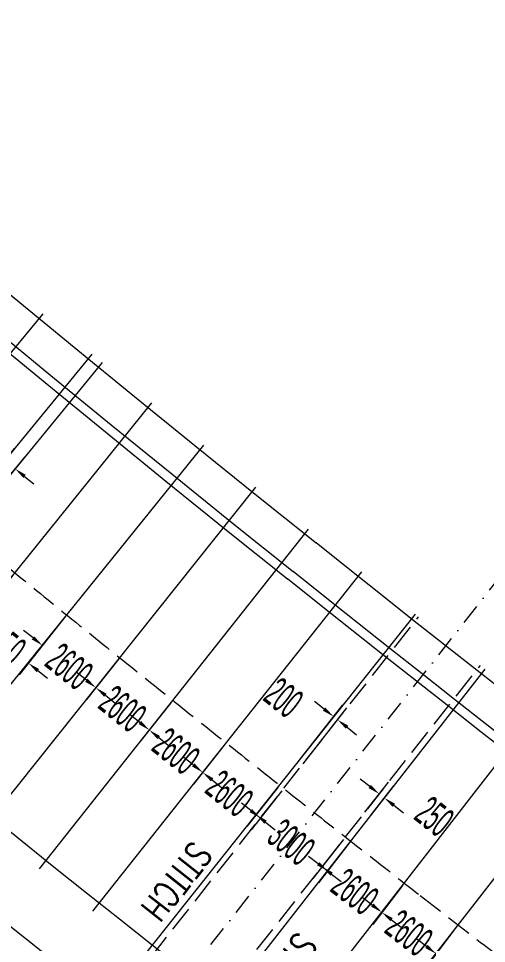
# Model space of a CAD drawing. Header units: millimetres. Extents: x 27228149 to 29012050, y 40856015 to 42918728.
# Drawn here: x 27700182 to 27718037, y 42006110 to 42041399 of the extents above; entities that cross this region are included whole.
import ezdxf

# ---------------------------------------------------------------- set-up
doc = ezdxf.new("R2010")
doc.units = ezdxf.units.MM
doc.header["$LTSCALE"] = 0.05
doc.linetypes.add('DGN Style 3', pattern=[27349.722329, 19535.51595, -7814.20638])
doc.linetypes.add('DGN Style 4', pattern=[31276.361035, 15628.41276, -7814.20638, 19.535516, -7814.20638])
doc.layers.get('Defpoints').update_dxf_attribs({"lineweight": 0})
for name, color, linetype, lineweight in [('InnerEdge_NB', 7, 'Continuous', 0), ('InnerEdge_SB', 7, 'Continuous', 0), ('OuterEdge_SB', 7, 'Continuous', 0), ('PlacementCurve_SB', 1, 'DGN Style 3', 0), ('S-_ANOT----_A-', 7, 'Continuous', 0), ('S-_ANOT----_T-', 7, 'Continuous', 0), ('S-_GRIDLINE_E- Adjusted', 6, 'DGN Style 4', 0), ('S-_SEG-----_E-SB', 3, 'Continuous', 13), ('S-_WALLLBW-_E-', 40, 'Continuous', 13)]:
    doc.layers.add(name, color=color, linetype=linetype, lineweight=lineweight)
doc.styles.add('Styletxt', font='txt.shx')
doc.styles.add('StyleWORKING', font='WORKING.shx')
doc.dimstyles.new('dim300', dxfattribs={"dimtxt": 750, "dimasz": 750, "dimexe": 375, "dimexo": 375, "dimgap": 375, "dimtad": 1, "dimdec": 0, "dimzin": 11, "dimdsep": 46, "dimtxsty": 'StyleWORKING', "dimsah": 1, "dimcen": 0.09, "dimclrd": 7, "dimclre": 7, "dimadec": 4, "dimazin": 3, "dimtfac": 1, "dimtdec": 0, "dimtmove": 0, "dimatfit": 3, "dimfxl": 1, "dimtolj": 1, "dimtzin": 0, "dimlwd": 0, "dimlwe": 0, "dimarcsym": 0})

# ---------------------------------------------------------------- blocks, each defined once
blk = doc.blocks.new('*D486')
at = {"layer": 'Defpoints', "color": 0, "linetype": 'Continuous', "transparency": 16777216}
for p in [(27700080, 42020303), (27702060, 42018696), (27698563, 42018389)]:
    blk.add_point(p, dxfattribs=at)
at = {"layer": 'S-_ANOT----_A-', "linetype": 'Continuous', "transparency": 16777216}
for p, q in [((27700008, 42020213), (27698206, 42017938)), ((27701988, 42018606), (27700205, 42016355))]:
    blk.add_line(p, q, dxfattribs=at)
at = {"layer": 'S-_ANOT----_A-', "color": 7, "linetype": 'Continuous', "lineweight": 0, "transparency": 16777216}
for p, q in [((27698203, 42018675), (27697842, 42018960)), ((27700922, 42016520), (27701283, 42016234))]:
    blk.add_line(p, q, dxfattribs=at)
at = {"layer": 'S-_ANOT----_A-', "color": 7, "linetype": 'Continuous', "transparency": 16777216}
for points in [[(27698250, 42018735), (27698155, 42018615), (27698563, 42018389)], [(27700970, 42016580), (27700875, 42016460), (27700562, 42016805)]]:
    blk.add_solid(points, dxfattribs=at)
at = {"layer": 'S-_ANOT----_A-', "color": 0, "linetype": 'Continuous', "transparency": 16777216, "insert": (27699563, 42017598), "char_height": 1150, "attachment_point": 5, "rotation": 321.6055, "style": 'StyleWORKING'}
blk.add_mtext('\\A1;{\\W0.47826;\\C0;2550}', dxfattribs=at)
blk = doc.blocks.new('*D487')
at = {"layer": 'Defpoints', "color": 0, "linetype": 'Continuous', "transparency": 16777216}
for p in [(27702060, 42018696), (27704083, 42017063), (27703135, 42015867)]:
    blk.add_point(p, dxfattribs=at)
at = {"layer": 'S-_ANOT----_A-', "linetype": 'Continuous', "transparency": 16777216}
for p, q in [((27701988, 42018606), (27700740, 42017031)), ((27704012, 42016973), (27702778, 42015416))]:
    blk.add_line(p, q, dxfattribs=at)
at = {"layer": 'S-_ANOT----_A-', "color": 7, "linetype": 'Continuous', "lineweight": 0, "transparency": 16777216}
for p, q in [((27700737, 42017767), (27700376, 42018053)), ((27703495, 42015581), (27703856, 42015295))]:
    blk.add_line(p, q, dxfattribs=at)
at = {"layer": 'S-_ANOT----_A-', "color": 7, "linetype": 'Continuous', "transparency": 16777216}
for points in [[(27700785, 42017827), (27700689, 42017707), (27701098, 42017481)], [(27703543, 42015641), (27703448, 42015521), (27703135, 42015867)]]:
    blk.add_solid(points, dxfattribs=at)
at = {"layer": 'S-_ANOT----_A-', "color": 0, "linetype": 'Continuous', "transparency": 16777216, "insert": (27702117, 42016675), "char_height": 1150, "attachment_point": 5, "rotation": 321.6055, "style": 'StyleWORKING'}
blk.add_mtext('\\A1;{\\W0.47826;\\C0;2600}', dxfattribs=at)
blk = doc.blocks.new('*D488')
at = {"layer": 'Defpoints', "color": 0, "linetype": 'Continuous', "transparency": 16777216}
for p in [(27704083, 42017063), (27706071, 42015386), (27705172, 42014252)]:
    blk.add_point(p, dxfattribs=at)
at = {"layer": 'S-_ANOT----_A-', "linetype": 'Continuous', "transparency": 16777216}
for p, q in [((27704012, 42016973), (27702778, 42015416)), ((27705999, 42015296), (27704815, 42013802))]:
    blk.add_line(p, q, dxfattribs=at)
at = {"layer": 'S-_ANOT----_A-', "color": 7, "linetype": 'Continuous', "lineweight": 0, "transparency": 16777216}
for p, q in [((27702774, 42016153), (27702414, 42016438)), ((27705533, 42013966), (27705893, 42013681))]:
    blk.add_line(p, q, dxfattribs=at)
at = {"layer": 'S-_ANOT----_A-', "color": 7, "linetype": 'Continuous', "transparency": 16777216}
for points in [[(27702822, 42016213), (27702727, 42016092), (27703135, 42015867)], [(27705581, 42014027), (27705485, 42013906), (27705172, 42014252)]]:
    blk.add_solid(points, dxfattribs=at)
at = {"layer": 'S-_ANOT----_A-', "color": 0, "linetype": 'Continuous', "transparency": 16777216, "insert": (27704155, 42015061), "char_height": 1150, "attachment_point": 5, "rotation": 321.6055, "style": 'StyleWORKING'}
blk.add_mtext('\\A1;{\\W0.47826;\\C0;2600}', dxfattribs=at)
blk = doc.blocks.new('*D489')
at = {"layer": 'Defpoints', "color": 0, "linetype": 'Continuous', "transparency": 16777216}
for p in [(27706071, 42015386), (27708104, 42013765), (27707210, 42012637)]:
    blk.add_point(p, dxfattribs=at)
at = {"layer": 'S-_ANOT----_A-', "linetype": 'Continuous', "transparency": 16777216}
for p, q in [((27705999, 42015296), (27704815, 42013802)), ((27708032, 42013675), (27706853, 42012187))]:
    blk.add_line(p, q, dxfattribs=at)
at = {"layer": 'S-_ANOT----_A-', "color": 7, "linetype": 'Continuous', "lineweight": 0, "transparency": 16777216}
for p, q in [((27704812, 42014538), (27704451, 42014824)), ((27707571, 42012352), (27707931, 42012066))]:
    blk.add_line(p, q, dxfattribs=at)
at = {"layer": 'S-_ANOT----_A-', "color": 7, "linetype": 'Continuous', "transparency": 16777216}
for points in [[(27704860, 42014598), (27704764, 42014478), (27705172, 42014252)], [(27707618, 42012412), (27707523, 42012292), (27707210, 42012637)]]:
    blk.add_solid(points, dxfattribs=at)
at = {"layer": 'S-_ANOT----_A-', "color": 0, "linetype": 'Continuous', "transparency": 16777216, "insert": (27706192, 42013446), "char_height": 1150, "attachment_point": 5, "rotation": 321.6055, "style": 'StyleWORKING'}
blk.add_mtext('\\A1;{\\W0.47826;\\C0;2600}', dxfattribs=at)
blk = doc.blocks.new('*D490')
at = {"layer": 'Defpoints', "color": 0, "linetype": 'Continuous', "transparency": 16777216}
for p in [(27712853, 42010017), (27714901, 42008416), (27714047, 42007297)]:
    blk.add_point(p, dxfattribs=at)
at = {"layer": 'S-_ANOT----_A-', "linetype": 'Continuous', "transparency": 16777216}
for p, q in [((27712783, 42009925), (27711632, 42008418)), ((27714832, 42008325), (27713698, 42006840))]:
    blk.add_line(p, q, dxfattribs=at)
at = {"layer": 'S-_ANOT----_A-', "color": 7, "linetype": 'Continuous', "lineweight": 0, "transparency": 16777216}
for p, q in [((27711615, 42009154), (27711250, 42009434)), ((27714412, 42007018), (27714778, 42006739))]:
    blk.add_line(p, q, dxfattribs=at)
at = {"layer": 'S-_ANOT----_A-', "color": 7, "linetype": 'Continuous', "transparency": 16777216}
for points in [[(27711662, 42009215), (27711569, 42009093), (27711981, 42008875)], [(27714459, 42007079), (27714366, 42006957), (27714047, 42007297)]]:
    blk.add_solid(points, dxfattribs=at)
at = {"layer": 'S-_ANOT----_A-', "color": 0, "linetype": 'Continuous', "transparency": 16777216, "insert": (27713015, 42008087), "char_height": 1150, "attachment_point": 5, "rotation": 322.6271, "style": 'StyleWORKING'}
blk.add_mtext('\\A1;{\\W0.47826;\\C0;2600}', dxfattribs=at)
blk = doc.blocks.new('*D491')
at = {"layer": 'Defpoints', "color": 0, "linetype": 'Continuous', "transparency": 16777216}
for p in [(27714901, 42008416), (27716955, 42006821), (27716113, 42005719)]:
    blk.add_point(p, dxfattribs=at)
at = {"layer": 'S-_ANOT----_A-', "linetype": 'Continuous', "transparency": 16777216}
for p, q in [((27714832, 42008325), (27713698, 42006840)), ((27716885, 42006729), (27715764, 42005262))]:
    blk.add_line(p, q, dxfattribs=at)
at = {"layer": 'S-_ANOT----_A-', "color": 7, "linetype": 'Continuous', "lineweight": 0, "transparency": 16777216}
for p, q in [((27713681, 42007576), (27713316, 42007856)), ((27716479, 42005440), (27716844, 42005160))]:
    blk.add_line(p, q, dxfattribs=at)
at = {"layer": 'S-_ANOT----_A-', "color": 7, "linetype": 'Continuous', "transparency": 16777216}
for points in [[(27713728, 42007637), (27713635, 42007515), (27714047, 42007297)], [(27716525, 42005501), (27716432, 42005379), (27716113, 42005719)]]:
    blk.add_solid(points, dxfattribs=at)
at = {"layer": 'S-_ANOT----_A-', "color": 0, "linetype": 'Continuous', "transparency": 16777216, "insert": (27715081, 42006509), "char_height": 1150, "attachment_point": 5, "rotation": 322.6271, "style": 'StyleWORKING'}
blk.add_mtext('\\A1;{\\W0.47826;\\C0;2600}', dxfattribs=at)
blk = doc.blocks.new('*D492')
at = {"layer": 'Defpoints', "color": 0, "linetype": 'Continuous', "transparency": 16777216}
for p in [(27716955, 42006821), (27719048, 42005278), (27718179, 42004141)]:
    blk.add_point(p, dxfattribs=at)
at = {"layer": 'S-_ANOT----_A-', "linetype": 'Continuous', "transparency": 16777216}
for p, q in [((27716885, 42006729), (27715764, 42005262)), ((27718978, 42005186), (27717830, 42003684))]:
    blk.add_line(p, q, dxfattribs=at)
at = {"layer": 'S-_ANOT----_A-', "color": 7, "linetype": 'Continuous', "lineweight": 0, "transparency": 16777216}
for p, q in [((27715747, 42005998), (27715382, 42006277)), ((27718545, 42003861), (27718910, 42003582))]:
    blk.add_line(p, q, dxfattribs=at)
at = {"layer": 'S-_ANOT----_A-', "color": 7, "linetype": 'Continuous', "transparency": 16777216}
for points in [[(27715794, 42006059), (27715701, 42005937), (27716113, 42005719)], [(27718591, 42003922), (27718498, 42003801), (27718179, 42004141)]]:
    blk.add_solid(points, dxfattribs=at)
at = {"layer": 'S-_ANOT----_A-', "color": 0, "linetype": 'Continuous', "transparency": 16777216, "insert": (27717147, 42004931), "char_height": 1150, "attachment_point": 5, "rotation": 322.6271, "style": 'StyleWORKING'}
blk.add_mtext('\\A1;{\\W0.47826;\\C0;2600}', dxfattribs=at)
blk = doc.blocks.new('*D874')
at = {"layer": 'Defpoints', "color": 0, "linetype": 'Continuous', "transparency": 16777216}
for p in [(27712202, 42014768), (27710814, 42013001), (27710971, 42012878)]:
    blk.add_point(p, dxfattribs=at)
at = {"layer": 'S-_ANOT----_A-', "linetype": 'Continuous', "transparency": 16777216}
for p, q in [((27710885, 42013092), (27712557, 42015220)), ((27711042, 42012968), (27712714, 42015097))]:
    blk.add_line(p, q, dxfattribs=at)
at = {"layer": 'S-_ANOT----_A-', "color": 7, "linetype": 'Continuous', "lineweight": 0, "transparency": 16777216}
for p, q in [((27711840, 42015052), (27711478, 42015336)), ((27712721, 42014360), (27713082, 42014076))]:
    blk.add_line(p, q, dxfattribs=at)
at = {"layer": 'S-_ANOT----_A-', "color": 7, "linetype": 'Continuous', "transparency": 16777216}
for points in [[(27711887, 42015112), (27711792, 42014992), (27712202, 42014768)], [(27712768, 42014420), (27712673, 42014300), (27712359, 42014644)]]:
    blk.add_solid(points, dxfattribs=at)
at = {"layer": 'S-_ANOT----_A-', "color": 0, "linetype": 'Continuous', "transparency": 16777216, "insert": (27710297, 42015485), "char_height": 1150, "attachment_point": 5, "rotation": 321.848, "style": 'StyleWORKING'}
blk.add_mtext('\\A1;{\\W0.47826;\\C0;200}', dxfattribs=at)
blk = doc.blocks.new('*D875')
at = {"layer": 'Defpoints', "color": 0, "linetype": 'Continuous', "transparency": 16777216}
for p in [(27713944, 42011818), (27713331, 42011031), (27713528, 42010877)]:
    blk.add_point(p, dxfattribs=at)
at = {"layer": 'S-_ANOT----_A-', "color": 7, "linetype": 'Continuous', "lineweight": 0, "transparency": 16777216}
for p, q in [((27713581, 42012100), (27713218, 42012383)), ((27714504, 42011381), (27714867, 42011098))]:
    blk.add_line(p, q, dxfattribs=at)
at = {"layer": 'S-_ANOT----_A-', "linetype": 'Continuous', "transparency": 16777216}
for p, q in [((27713401, 42011122), (27714297, 42012271)), ((27713598, 42010968), (27714495, 42012117))]:
    blk.add_line(p, q, dxfattribs=at)
at = {"layer": 'S-_ANOT----_A-', "color": 7, "linetype": 'Continuous', "transparency": 16777216}
for points in [[(27713628, 42012161), (27713534, 42012040), (27713944, 42011818)], [(27714551, 42011441), (27714457, 42011320), (27714141, 42011664)]]:
    blk.add_solid(points, dxfattribs=at)
at = {"layer": 'S-_ANOT----_A-', "color": 0, "linetype": 'Continuous', "transparency": 16777216, "insert": (27716048, 42010954), "char_height": 1150, "attachment_point": 5, "rotation": 322.0556, "style": 'StyleWORKING'}
blk.add_mtext('\\A1;{\\W0.47826;\\C0;250}', dxfattribs=at)
blk = doc.blocks.new('*D876')
at = {"layer": 'Defpoints', "color": 0, "linetype": 'Continuous', "transparency": 16777216}
for p in [(27699660, 42024543), (27698371, 42022960), (27698764, 42022640)]:
    blk.add_point(p, dxfattribs=at)
at = {"layer": 'S-_ANOT----_A-', "color": 7, "linetype": 'Continuous', "lineweight": 0, "transparency": 16777216}
for p, q in [((27699303, 42024834), (27698947, 42025124)), ((27700410, 42023932), (27700767, 42023641))]:
    blk.add_line(p, q, dxfattribs=at)
at = {"layer": 'S-_ANOT----_A-', "linetype": 'Continuous', "transparency": 16777216}
for p, q in [((27698443, 42023049), (27700023, 42024989)), ((27698837, 42022729), (27700417, 42024668))]:
    blk.add_line(p, q, dxfattribs=at)
at = {"layer": 'S-_ANOT----_A-', "color": 7, "linetype": 'Continuous', "transparency": 16777216}
for points in [[(27699352, 42024893), (27699255, 42024774), (27699660, 42024543)], [(27700459, 42023991), (27700362, 42023872), (27700054, 42024222)]]:
    blk.add_solid(points, dxfattribs=at)
at = {"layer": 'S-_ANOT----_A-', "color": 0, "linetype": 'Continuous', "transparency": 16777216, "insert": (27697759, 42025283), "char_height": 1150, "attachment_point": 5, "rotation": 320.8309, "style": 'StyleWORKING'}
blk.add_mtext('\\A1;{\\W0.47826;\\C0;508}', dxfattribs=at)
blk = doc.blocks.new('*D1123')
at = {"layer": 'Defpoints', "color": 0, "linetype": 'Continuous', "transparency": 16777216}
for p in [(27708104, 42013765), (27710142, 42012150), (27709248, 42011023)]:
    blk.add_point(p, dxfattribs=at)
at = {"layer": 'S-_ANOT----_A-', "linetype": 'Continuous', "transparency": 16777216}
for p, q in [((27708032, 42013675), (27706853, 42012187)), ((27710070, 42012060), (27708891, 42010572))]:
    blk.add_line(p, q, dxfattribs=at)
at = {"layer": 'S-_ANOT----_A-', "color": 7, "linetype": 'Continuous', "lineweight": 0, "transparency": 16777216}
for p, q in [((27706850, 42012923), (27706489, 42013209)), ((27709608, 42010737), (27709969, 42010451))]:
    blk.add_line(p, q, dxfattribs=at)
at = {"layer": 'S-_ANOT----_A-', "color": 7, "linetype": 'Continuous', "transparency": 16777216}
for points in [[(27706897, 42012983), (27706802, 42012863), (27707210, 42012637)], [(27709656, 42010797), (27709561, 42010677), (27709248, 42011023)]]:
    blk.add_solid(points, dxfattribs=at)
at = {"layer": 'S-_ANOT----_A-', "color": 0, "linetype": 'Continuous', "transparency": 16777216, "insert": (27708230, 42011831), "char_height": 1150, "attachment_point": 5, "rotation": 321.6055, "style": 'StyleWORKING'}
blk.add_mtext('\\A1;{\\W0.47826;\\C0;2600}', dxfattribs=at)
blk = doc.blocks.new('*D1124')
at = {"layer": 'Defpoints', "color": 0, "linetype": 'Continuous', "transparency": 16777216}
for p in [(27710299, 42012026), (27712656, 42010171), (27711766, 42009040)]:
    blk.add_point(p, dxfattribs=at)
at = {"layer": 'S-_ANOT----_A-', "linetype": 'Continuous', "transparency": 16777216}
for p, q in [((27710227, 42011936), (27709053, 42010443)), ((27712585, 42010081), (27711410, 42008588))]:
    blk.add_line(p, q, dxfattribs=at)
at = {"layer": 'S-_ANOT----_A-', "color": 7, "linetype": 'Continuous', "lineweight": 0, "transparency": 16777216}
for p, q in [((27709047, 42011180), (27708685, 42011464)), ((27712127, 42008756), (27712489, 42008471))]:
    blk.add_line(p, q, dxfattribs=at)
at = {"layer": 'S-_ANOT----_A-', "color": 7, "linetype": 'Continuous', "transparency": 16777216}
for points in [[(27709094, 42011240), (27709000, 42011120), (27709408, 42010895)], [(27712175, 42008816), (27712080, 42008695), (27711766, 42009040)]]:
    blk.add_solid(points, dxfattribs=at)
at = {"layer": 'S-_ANOT----_A-', "color": 0, "linetype": 'Continuous', "transparency": 16777216, "insert": (27710588, 42009969), "char_height": 1150, "attachment_point": 5, "rotation": 321.7988, "style": 'StyleWORKING'}
blk.add_mtext('\\A1;{\\W0.47826;\\C0;3000}', dxfattribs=at)

msp = doc.modelspace()

# ---------------------------------------------------------------- linework, layer by layer
at = {"layer": 'InnerEdge_NB'}
msp.add_lwpolyline([(27283724.5, 42878514.7, -0.0568157), (27345588.8, 42682480.7), (27368075.3, 42566916.3, 0.0263705), (27393633.3, 42464653, 0.0426618), (27458420.2, 42303807.1, 0.1075608), (27699785.7, 42006839.6, 0.026969), (27783127.3, 41947329.2), (27839783.5, 41911319.6)], format="xyb", dxfattribs=at)
at = {"layer": 'InnerEdge_SB', "extrusion": (0, 0, -1)}
msp.add_lwpolyline([(-27784629.2, 41949692.3, 0.026969), (-27701533.2, 42009027.3, 0.1075608), (-27460918.9, 42305070.6, 0.0691101), (-27370363.7, 42569291.8)], format="xyb", dxfattribs=at)
at = {"layer": 'OuterEdge_SB'}
msp.add_arc((28261355.6, 42709836.2), 882808.3, 206.7701516, 231.3876643, dxfattribs=at)
at = {"layer": 'OuterEdge_SB', "extrusion": (0, 0, -1)}
msp.add_arc((-28292711.8, 42749092), 933050, 302.4392298, 308.6125683, dxfattribs=at)
at = {"layer": 'PlacementCurve_SB'}
msp.add_lwpolyline([(27305541.4, 42854039, -0.0482858), (27355899.2, 42684467.3), (27377998.9, 42570890.3, 0.0688708), (27467496.8, 42309348.2, 0.1110949), (27715510, 42007942.3, 0.028125), (27802629.8, 41947720.4), (27845874.9, 41921290)], format="xyb", dxfattribs=at)
at = {"layer": 'S-_GRIDLINE_E- Adjusted'}
msp.add_line((27694950.1, 41990087.3), (27741275.5, 42048982.1), dxfattribs=at)
at = {"layer": 'S-_SEG-----_E-SB'}
for p, q in [((27690595.1, 42017388), (27701121.5, 42030133.1)), ((27692508.6, 42015815.3), (27702993.4, 42028594.6)), ((27692901.2, 42015493.6), (27703386, 42028272.9)), ((27694895.7, 42013865.6), (27705263.9, 42026739.9)), ((27696866.8, 42012265.9), (27707252.9, 42025125.5)), ((27698929.1, 42010602.1), (27709237, 42023524.6)), ((27700976.9, 42008959.9), (27711245.5, 42021913.7)), ((27703012.2, 42007337.2), (27713276, 42020294.7)), ((27705038.6, 42005730.7), (27715324.6, 42018670.6)), ((27707801.1, 42003555.1), (27717982, 42016577.8)), ((27709869.5, 42001936.9), (27720008.9, 42014992.1)), ((27711921.8, 42000340.5), (27722061, 42013395.7))]:
    msp.add_line(p, q, dxfattribs=at)
at = {"layer": 'S-_SEG-----_E-SB', "linetype": 'DGN Style 3'}
for p, q in [((27705228.7, 42005581), (27715448, 42018573.1)), ((27707585.6, 42003724.8), (27717804.8, 42016716.9))]:
    msp.add_line(p, q, dxfattribs=at)
at = {"layer": 'S-_WALLLBW-_E-'}
for radius in [881058.3, 882458.3]:
    msp.add_arc((28261355.6, 42709836.2), radius, 206.7701516, 231.3876645, dxfattribs=at)
at = {"layer": 'S-_WALLLBW-_E-', "extrusion": (0, 0, -1)}
for radius in [931300, 932700]:
    msp.add_arc((-28292711.8, 42749092), radius, 302.4392298, 308.6125686, dxfattribs=at)

# ---------------------------------------------------------------- texts
at = {"layer": 'S-_ANOT----_T-', "linetype": 'Continuous', "style": 'Styletxt', "width": 0.75}
for p in [(27706844.6, 42010080.8), (27710846.1, 42006614.9)]:
    msp.add_text('STITCH', height=1000, rotation=231.81221, dxfattribs=at).set_placement(p)

# ---------------------------------------------------------------- dimensions: what is measured, and where the dimension line sits
at = {"layer": 'S-_ANOT----_A-', "linetype": 'Continuous'}
for base, p1, p2, angle, override, picture, middle, turn in [((27699660.1, 42024543), (27698764.1, 42022639.5), (27698370.6, 42022960.1), 140.83094, {"dimscale": 1000, "dimtxt": 1.15, "dimasz": 0.46, "dimexe": 0.575, "dimexo": 0.115, "dimgap": 0.2875, "dimtad": 1, "dimtih": 0, "dimtoh": 0, "dimlfac": 1, "dimsah": 1, "dimcen": 0, "dimse1": 0, "dimse2": 0, "dimclre": 256, "dimclrt": 0, "dimtol": 0, "dimtfac": 1, "dimtofl": 0, "dimtmove": 2, "dimatfit": 3, "dimfrac": 0, "dimtolj": 1, "dimlwe": 65535}, '*D876', (27697759.5, 42025282.8), 320.83094), ((27698563.3, 42018389), (27702059.8, 42018695.7), (27700079.8, 42020302.7), 141.60548, {"dimscale": 1000, "dimtxt": 1.15, "dimasz": 0.46, "dimexe": 0.575, "dimexo": 0.115, "dimgap": 0.2875, "dimtad": 1, "dimtih": 0, "dimtoh": 0, "dimlfac": 1, "dimsah": 1, "dimcen": 0, "dimse1": 0, "dimse2": 0, "dimclre": 256, "dimclrt": 0, "dimtol": 0, "dimtfac": 1, "dimtofl": 0, "dimtmove": 2, "dimatfit": 3, "dimfrac": 0, "dimtolj": 1, "dimlwe": 65535}, '*D486', (27699563.4, 42017598.2), 321.60548), ((27703134.9, 42015866.8), (27702059.8, 42018695.7), (27704083.1, 42017063.4), 141.60548, {"dimscale": 1000, "dimtxt": 1.15, "dimasz": 0.46, "dimexe": 0.575, "dimexo": 0.115, "dimgap": 0.2875, "dimtad": 1, "dimjust": 0, "dimtih": 0, "dimtoh": 0, "dimlfac": 1, "dimsah": 1, "dimcen": 0, "dimse1": 0, "dimse2": 0, "dimclre": 256, "dimclrt": 0, "dimtol": 0, "dimtfac": 1, "dimtofl": 0, "dimtmove": 2, "dimatfit": 3, "dimfrac": 0, "dimtolj": 1, "dimlwe": 65535}, '*D487', (27702117, 42016675.1), 321.60548), ((27705172.4, 42014252.2), (27704083.1, 42017063.4), (27706070.8, 42015385.8), 141.60548, {"dimscale": 1000, "dimtxt": 1.15, "dimasz": 0.46, "dimexe": 0.575, "dimexo": 0.115, "dimgap": 0.2875, "dimtad": 1, "dimjust": 0, "dimtih": 0, "dimtoh": 0, "dimlfac": 1, "dimsah": 1, "dimcen": 0, "dimse1": 0, "dimse2": 0, "dimclre": 256, "dimclrt": 0, "dimtol": 0, "dimtfac": 1, "dimtofl": 0, "dimtmove": 2, "dimatfit": 3, "dimfrac": 0, "dimtolj": 1, "dimlwe": 65535}, '*D488', (27704154.5, 42015060.6), 321.60548), ((27712201.5, 42014767.9), (27710971, 42012877.8), (27710813.7, 42013001.3), 141.84805, {"dimscale": 1000, "dimtxt": 1.15, "dimasz": 0.46, "dimexe": 0.575, "dimexo": 0.115, "dimgap": 0.2875, "dimtad": 1, "dimtih": 0, "dimtoh": 0, "dimlfac": 1, "dimsah": 1, "dimcen": 0, "dimse1": 0, "dimse2": 0, "dimclre": 256, "dimclrt": 0, "dimtol": 0, "dimtfac": 1, "dimtofl": 0, "dimtmove": 2, "dimatfit": 3, "dimfrac": 0, "dimtolj": 1, "dimlwe": 65535}, '*D874', (27710296.6, 42015484.7), 321.84805), ((27707210.2, 42012637.4), (27706070.8, 42015385.8), (27708103.8, 42013765.1), 141.60548, {"dimscale": 1000, "dimtxt": 1.15, "dimasz": 0.46, "dimexe": 0.575, "dimexo": 0.115, "dimgap": 0.2875, "dimtad": 1, "dimjust": 0, "dimtih": 0, "dimtoh": 0, "dimlfac": 1, "dimsah": 1, "dimcen": 0, "dimse1": 0, "dimse2": 0, "dimclre": 256, "dimclrt": 0, "dimtol": 0, "dimtfac": 1, "dimtofl": 0, "dimtmove": 2, "dimatfit": 3, "dimfrac": 0, "dimtolj": 1, "dimlwe": 65535}, '*D489', (27706192.2, 42013445.9), 321.60548), ((27709247.9, 42011022.6), (27708103.8, 42013765.1), (27710141.6, 42012150.3), 141.60548, {"dimscale": 1000, "dimtxt": 1.15, "dimasz": 0.46, "dimexe": 0.575, "dimexo": 0.115, "dimgap": 0.2875, "dimtad": 1, "dimjust": 0, "dimtih": 0, "dimtoh": 0, "dimlfac": 1, "dimsah": 1, "dimcen": 0, "dimse1": 0, "dimse2": 0, "dimclre": 256, "dimclrt": 0, "dimtol": 0, "dimtfac": 1, "dimtofl": 0, "dimtmove": 2, "dimatfit": 3, "dimfrac": 0, "dimtolj": 1, "dimlwe": 65535}, '*D1123', (27708229.9, 42011831.1), 321.60548), ((27713943.8, 42011817.5), (27713527.7, 42010877.3), (27713330.6, 42011031), 142.05563, {"dimscale": 1000, "dimtxt": 1.15, "dimasz": 0.46, "dimexe": 0.575, "dimexo": 0.115, "dimgap": 0.2875, "dimtad": 1, "dimtih": 0, "dimtoh": 0, "dimlfac": 1, "dimsah": 1, "dimcen": 0, "dimse1": 0, "dimse2": 0, "dimclre": 256, "dimclrt": 0, "dimtol": 0, "dimtfac": 1, "dimtofl": 0, "dimtmove": 2, "dimatfit": 3, "dimfrac": 0, "dimtolj": 1, "dimlwe": 65535}, '*D875', (27716048.5, 42010953.8), 322.05563), ((27711766, 42009040.1), (27710298.5, 42012026.3), (27712656, 42010171.1), 141.79879, {"dimscale": 1000, "dimtxt": 1.15, "dimasz": 0.46, "dimexe": 0.575, "dimexo": 0.115, "dimgap": 0.2875, "dimtad": 1, "dimjust": 0, "dimtih": 0, "dimtoh": 0, "dimlfac": 1, "dimsah": 1, "dimcen": 0, "dimse1": 0, "dimse2": 0, "dimclre": 256, "dimclrt": 0, "dimtol": 0, "dimtfac": 1, "dimtofl": 0, "dimtmove": 2, "dimatfit": 3, "dimfrac": 0, "dimtolj": 1, "dimlwe": 65535}, '*D1124', (27710588.1, 42009968.8), 321.79879), ((27714046.9, 42007297.1), (27712852.8, 42010016.8), (27714901.5, 42008415.9), 142.62712, {"dimscale": 1000, "dimtxt": 1.15, "dimasz": 0.46, "dimexe": 0.575, "dimexo": 0.115, "dimgap": 0.2875, "dimtad": 1, "dimjust": 0, "dimtih": 0, "dimtoh": 0, "dimlfac": 1, "dimsah": 1, "dimcen": 0, "dimse1": 0, "dimse2": 0, "dimclre": 256, "dimclrt": 0, "dimtol": 0, "dimtfac": 1, "dimtofl": 0, "dimtmove": 2, "dimatfit": 3, "dimfrac": 0, "dimtolj": 1, "dimlwe": 65535}, '*D490', (27713014.7, 42008087.2), 322.62712), ((27716113, 42005718.9), (27714901.5, 42008415.9), (27716954.7, 42006820.8), 142.62712, {"dimscale": 1000, "dimtxt": 1.15, "dimasz": 0.46, "dimexe": 0.575, "dimexo": 0.115, "dimgap": 0.2875, "dimtad": 1, "dimjust": 0, "dimtih": 0, "dimtoh": 0, "dimlfac": 1, "dimsah": 1, "dimcen": 0, "dimse1": 0, "dimse2": 0, "dimclre": 256, "dimclrt": 0, "dimtol": 0, "dimtfac": 1, "dimtofl": 0, "dimtmove": 2, "dimatfit": 3, "dimfrac": 0, "dimtolj": 1, "dimlwe": 65535}, '*D491', (27715080.8, 42006509.1), 322.62712), ((27718179.3, 42004140.7), (27716954.7, 42006820.8), (27719047.8, 42005277.6), 142.62712, {"dimscale": 1000, "dimtxt": 1.15, "dimasz": 0.46, "dimexe": 0.575, "dimexo": 0.115, "dimgap": 0.2875, "dimtad": 1, "dimjust": 0, "dimtih": 0, "dimtoh": 0, "dimlfac": 1, "dimsah": 1, "dimcen": 0, "dimse1": 0, "dimse2": 0, "dimclre": 256, "dimclrt": 0, "dimtol": 0, "dimtfac": 1, "dimtofl": 0, "dimtmove": 2, "dimatfit": 3, "dimfrac": 0, "dimtolj": 1, "dimlwe": 65535}, '*D492', (27717147, 42004930.9), 322.62712)]:
    dim = msp.add_linear_dim(base=base, p1=p1, p2=p2, angle=angle, text='{\\W0.47826;\\C0;<>}', dimstyle='dim300', override=override, dxfattribs=at)
    dim.commit()
    dim.dimension.update_dxf_attribs({"geometry": picture, "text_midpoint": middle, "dimtype": 160, "text_rotation": turn})

doc.saveas('drawing.dxf')
